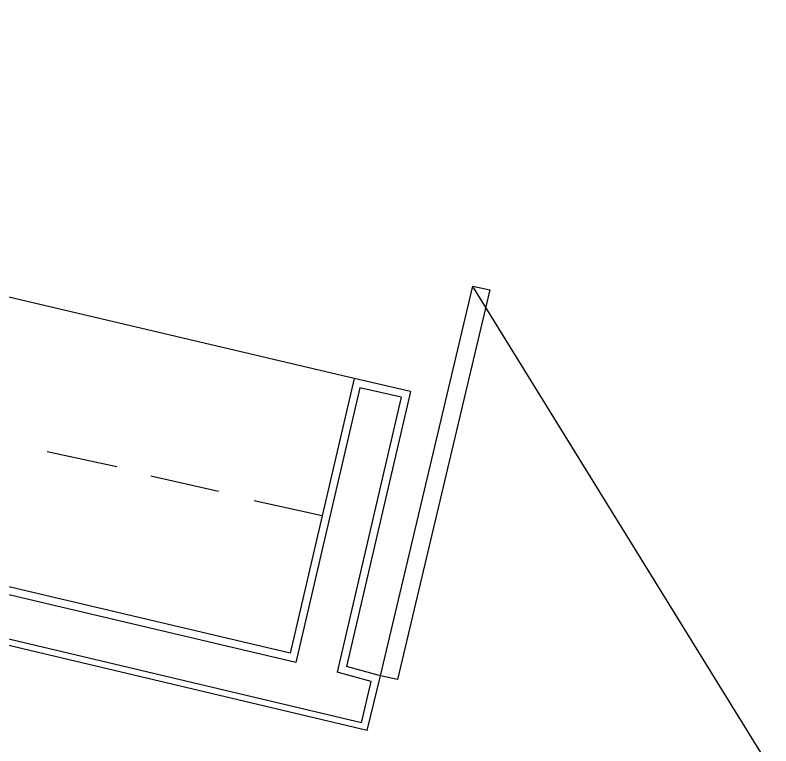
# Model space of a CAD drawing. Header units: feet. Extents: x -84 to 198, y -22 to 181.
# Drawn here: x 115.65 to 121, y 93.2 to 98.38 of the extents above; entities that cross this region are included whole.
import ezdxf

# ---------------------------------------------------------------- set-up
doc = ezdxf.new("R2010")
doc.units = ezdxf.units.FT
doc.layers.add('A-LINEA', color=7, linetype='CONTINUOUS')

msp = doc.modelspace()

# ---------------------------------------------------------------- linework, layer by layer
at = {"layer": 'A-LINEA'}
for p, q in [((118.1067, 93.3644), (96.96, 98.3778)), ((118.1467, 93.3111), (97, 98.3111)), ((118.0533, 95.8044), (113.1867, 96.9511)), ((121.0039, 93.0388), (118.899, 96.4483)), ((121.0039, 93.0388), (118.899, 96.4483)), ((118.0533, 95.8044), (117.6, 93.8578)), ((118.4533, 95.7111), (118.0533, 95.8044)), ((118.0933, 95.7378), (117.64, 93.7911)), ((118.3867, 95.6711), (118.0933, 95.7378)), ((118.3867, 95.6711), (117.9333, 93.7244)), ((118.4533, 95.7111), (118, 93.7644)), ((116.3733, 95.1778), (115.88, 95.2844)), ((117.0933, 95.0044), (116.6133, 95.1111)), ((117.6, 93.8578), (112.7333, 95.0044)), ((117.64, 93.7911), (112.6667, 94.9644)), ((117.8267, 94.8311), (117.3467, 94.9378)), ((118.24, 93.6978), (118, 93.7644)), ((118.1733, 93.6578), (117.9333, 93.7244)), ((118.1467, 93.3111), (118.24, 93.6978)), ((118.1067, 93.3644), (118.1733, 93.6578)), ((118.1067, 93.3644), (118.1733, 93.6578))]:
    msp.add_line(p, q, dxfattribs=at)
msp.add_lwpolyline([(118.24, 93.6978), (118.8933, 96.4578), (119.0133, 96.4311), (118.36, 93.6711), (118.24, 93.6978)], dxfattribs=at)
msp.add_lwpolyline([(118.24, 93.6978), (118.8933, 96.4578), (119.0133, 96.4311), (118.36, 93.6711), (118.24, 93.6978)], dxfattribs=at)

doc.saveas('drawing.dxf')
